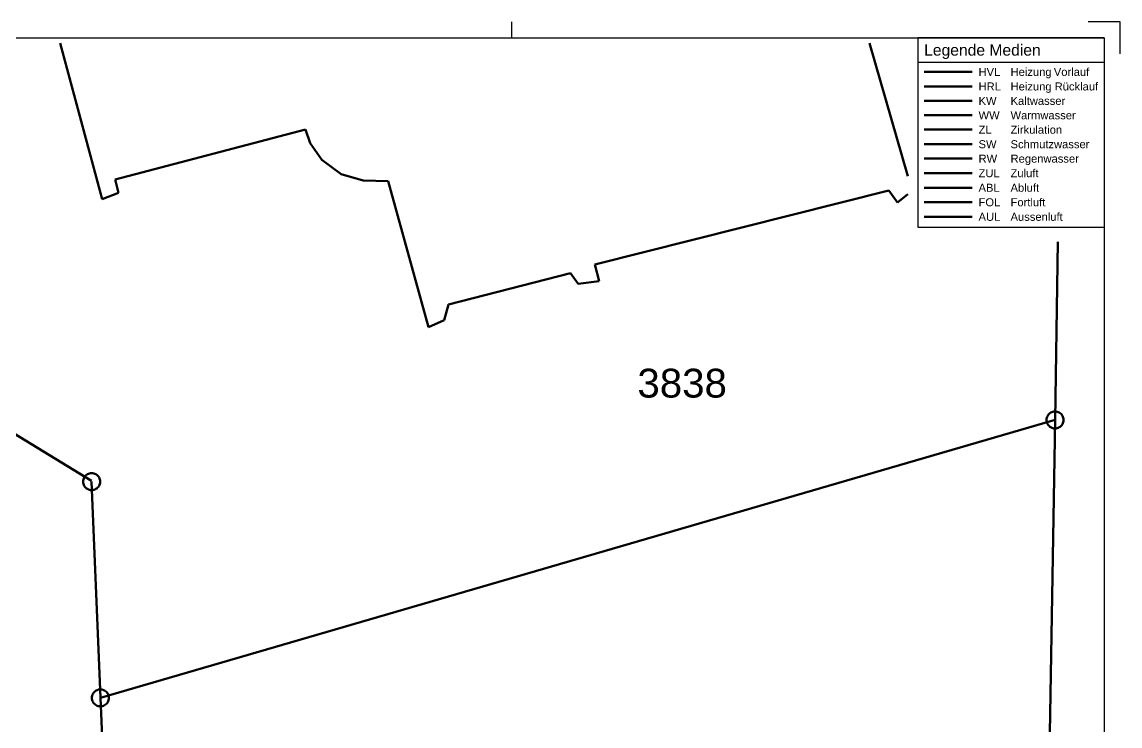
# Model space of a CAD drawing. Extents: x 1 to 1003, y -25 to 594.
# Drawn here: x 497.9 to 841, y 374.1 to 594 of the extents above; entities that cross this region are included whole.
import ezdxf
from ezdxf.lldxf.tags import DXFTag

# ---------------------------------------------------------------- set-up
doc = ezdxf.new("R2010")
doc.units = 0
doc.layers.get('0').update_dxf_attribs({"lineweight": 25})
for name, color, linetype, lineweight in [('S_Schmutzwasser-A01H5FF2DT', 7, 'Continuous', 35), ('X_Legende', 7, 'Continuous', 25), ('X_Planrahmen', 7, 'Continuous', 25)]:
    doc.layers.add(name, color=color, linetype=linetype, lineweight=lineweight)
doc.layers.add('X_Geometrie-A01H5FF1DT', color=6, linetype='Continuous', lineweight=50, true_color=0xff00ff)
doc.styles.get("Standard").update_dxf_attribs({"font": 'arial.ttf'})
tags = doc.linetypes.add('fein_strichliert', pattern=[4, 1, -2, 1]).pattern_tags.tags
tags[8:9] = [DXFTag(74, 4), DXFTag(75, 0), DXFTag(340, '0'), DXFTag(46, 0.0), DXFTag(50, 0.0), DXFTag(44, 0.0), DXFTag(45, 0.0)]
tags[6:7] = [DXFTag(74, 4), DXFTag(75, 0), DXFTag(340, '0'), DXFTag(46, 0.0), DXFTag(50, 0.0), DXFTag(44, 0.0), DXFTag(45, 0.0)]
tags[4:5] = [DXFTag(74, 4), DXFTag(75, 0), DXFTag(340, '0'), DXFTag(46, 0.0), DXFTag(50, 0.0), DXFTag(44, 0.0), DXFTag(45, 0.0)]

# ---------------------------------------------------------------- blocks, each defined once
blk = doc.blocks.new('Blockreferenz-A01H5FEVDT', base_point=(1, -25))
at = {"layer": 'X_Planrahmen', "color": 0, "linetype": 'ByBlock', "lineweight": -2, "ltscale": 0.25}
for p, q in [((651, 589), (651, 594)), ((841, 594), (831, 594)), ((841, 584), (841, 594)), ((21, 589), (836, 589)), ((836, 589), (836, 5))]:
    blk.add_line(p, q, dxfattribs=at)
blk = doc.blocks.new('Blockreferenz-A01H5FEXDT', base_point=(777.79, 529.89))
at = {"layer": 'X_Legende', "color": 0, "linetype": 'ByBlock', "lineweight": -2, "ltscale": 0.25}
for p, q in [((836, 589), (777.79, 589)), ((777.79, 589), (777.79, 529.89)), ((836, 589), (836, 529.89)), ((777.79, 581.43), (836, 581.43)), ((777.79, 529.89), (836, 529.89))]:
    blk.add_line(p, q, dxfattribs=at)
at = {"layer": 'X_Legende', "color": 1, "linetype": 'ByBlock', "lineweight": 70, "ltscale": 0.7, "true_color": 0xff0000}
blk.add_line((794.79, 578.42), (779.79, 578.42), dxfattribs=at)
at = {"layer": 'X_Legende', "color": 5, "linetype": 'fein_strichliert', "lineweight": 70, "ltscale": 0.49, "true_color": 0x0000ff}
blk.add_line((794.79, 573.88), (779.79, 573.88), dxfattribs=at)
at = {"layer": 'X_Legende', "color": 3, "linetype": 'ByBlock', "lineweight": 70, "ltscale": 0.7, "true_color": 0x00ff00}
blk.add_line((794.79, 569.38), (779.79, 569.38), dxfattribs=at)
at = {"layer": 'X_Legende', "color": 1, "linetype": 'fein_strichliert', "lineweight": 70, "ltscale": 0.49, "true_color": 0xff0000}
blk.add_line((794.79, 564.87), (779.79, 564.87), dxfattribs=at)
at = {"layer": 'X_Legende', "color": 230, "linetype": 'fein_strichliert', "lineweight": 70, "ltscale": 0.49, "true_color": 0xff0080}
blk.add_line((794.79, 560.37), (779.79, 560.37), dxfattribs=at)
at = {"layer": 'X_Legende', "color": 57, "linetype": 'ByBlock', "lineweight": 70, "ltscale": 0.7, "true_color": 0x808040}
blk.add_line((794.79, 555.83), (779.79, 555.83), dxfattribs=at)
at = {"layer": 'X_Legende', "color": 150, "linetype": 'fein_strichliert', "lineweight": 70, "ltscale": 0.49, "true_color": 0x0080ff}
blk.add_line((794.79, 551.33), (779.79, 551.33), dxfattribs=at)
at = {"layer": 'X_Legende', "color": 6, "linetype": 'ByBlock', "lineweight": 70, "ltscale": 0.7, "true_color": 0xff00ff}
blk.add_line((794.79, 546.79), (779.79, 546.79), dxfattribs=at)
at = {"layer": 'X_Legende', "color": 2, "linetype": 'ByBlock', "lineweight": 70, "ltscale": 0.7, "true_color": 0xffff00}
blk.add_line((794.79, 542.24), (779.79, 542.24), dxfattribs=at)
at = {"layer": 'X_Legende', "color": 24, "linetype": 'ByBlock', "lineweight": 70, "ltscale": 0.7, "true_color": 0x993300}
blk.add_line((794.79, 537.7), (779.79, 537.7), dxfattribs=at)
at = {"layer": 'X_Legende', "color": 70, "linetype": 'ByBlock', "lineweight": 70, "ltscale": 0.7, "true_color": 0x66ff33}
blk.add_line((794.79, 533.16), (779.79, 533.16), dxfattribs=at)
at = {"layer": 'X_Legende', "color": 0, "linetype": 'ByBlock', "lineweight": -2, "ltscale": 0.25, "attachment_point": 1}
for s, insert, char_height in [('{\\fArial;Legende Medien}', (779.79, 586.99), 3.5), ('{\\fArial;HVL}', (796.79, 579.65), 2.5), ('{\\fArial;Heizung}', (806.79, 579.65), 2.5), ('{\\fArial;Vorlauf}', (820.31, 579.65), 2.5), ('{\\fArial;HRL}', (796.79, 575.11), 2.5), ('{\\fArial;Heizung}', (806.79, 575.11), 2.5), ('{\\fArial;Rücklauf}', (820.57, 575.11), 2.5), ('{\\fArial;KW}', (796.79, 570.61), 2.5), ('{\\fArial;Kaltwasser}', (806.79, 570.61), 2.5), ('{\\fArial;WW}', (796.79, 566.1), 2.5), ('{\\fArial;Warmwasser}', (806.79, 566.1), 2.5), ('{\\fArial;ZL}', (796.79, 561.6), 2.5), ('{\\fArial;Zirkulation}', (806.79, 561.6), 2.5), ('{\\fArial;SW}', (796.79, 557.06), 2.5), ('{\\fArial;Schmutzwasser}', (806.79, 557.06), 2.5), ('{\\fArial;RW}', (796.79, 552.56), 2.5), ('{\\fArial;Regenwasser}', (806.79, 552.56), 2.5), ('{\\fArial;ZUL}', (796.79, 548.02), 2.5), ('{\\fArial;Zuluft}', (806.79, 548.02), 2.5), ('{\\fArial;ABL}', (796.79, 543.47), 2.5), ('{\\fArial;Abluft}', (806.79, 543.47), 2.5), ('{\\fArial;FOL}', (796.79, 538.93), 2.5), ('{\\fArial;Fortluft}', (806.79, 538.93), 2.5), ('{\\fArial;AUL}', (796.79, 534.39), 2.5), ('{\\fArial;Aussenluft}', (806.79, 534.39), 2.5)]:
    blk.add_mtext(s, dxfattribs=dict(at, insert=insert, char_height=char_height))
blk = doc.blocks.new('Referenz-A01H5FF7DT', base_point=(0.16, -0.8))
at = {"layer": 'X_Geometrie-A01H5FF1DT', "color": 0, "linetype": 'Continuous', "ltscale": 0.5}
for p, q in [((522.95, 538.63), (509.85, 587.4)), ((762.76, 587.4), (774.71, 545.83)), ((586.47, 560.39), (527.02, 544.79)), ((587.98, 556.16), (586.47, 560.39)), ((591.56, 550.98), (587.98, 556.16)), ((597.64, 546.44), (591.56, 550.98)), ((604.49, 544.52), (597.64, 546.44)), ((527.02, 544.79), (528.09, 540.63)), ((612.29, 544.25), (604.49, 544.52)), ((624.94, 498.68), (612.29, 544.25)), ((528.09, 540.63), (522.95, 538.63)), ((768.73, 541.34), (676.89, 518.26)), ((771.44, 537.62), (768.73, 541.34)), ((774.71, 540.18), (771.44, 537.62)), ((375.9, 538.39), (519.65, 450.63)), ((820.7, 469.69), (821.52, 525.34)), ((676.89, 518.26), (678.29, 513.07)), ((669.32, 515.55), (631.18, 505.73)), ((671.64, 512.19), (669.32, 515.55)), ((678.29, 513.07), (671.64, 512.19)), ((631.18, 505.73), (629.78, 500.88)), ((629.78, 500.88), (624.94, 498.68)), ((818.13, 470.38), (818.06, 470.03)), ((818.24, 470.71), (818.13, 470.38)), ((818.39, 471.02), (818.24, 470.71)), ((818.59, 471.31), (818.39, 471.02)), ((818.82, 471.57), (818.59, 471.31)), ((819.08, 471.8), (818.82, 471.57)), ((819.37, 471.99), (819.08, 471.8)), ((819.68, 472.14), (819.37, 471.99)), ((820.01, 472.26), (819.68, 472.14)), ((820.35, 472.32), (820.01, 472.26)), ((820.7, 472.35), (820.35, 472.32)), ((821.04, 472.32), (820.7, 472.35)), ((821.39, 472.26), (821.04, 472.32)), ((821.71, 472.14), (821.39, 472.26)), ((822.03, 471.99), (821.71, 472.14)), ((822.32, 471.8), (822.03, 471.99)), ((822.58, 471.57), (822.32, 471.8)), ((822.81, 471.31), (822.58, 471.57)), ((823, 471.02), (822.81, 471.31)), ((823.15, 470.71), (823, 471.02)), ((823.27, 470.38), (823.15, 470.71)), ((823.33, 470.03), (823.27, 470.38)), ((820.7, 469.69), (522.4, 382.87)), ((818.06, 470.03), (818.04, 469.69)), ((818.04, 469.69), (818.06, 469.34)), ((818.06, 469.34), (818.13, 469)), ((818.13, 469), (818.24, 468.67)), ((818.24, 468.67), (818.39, 468.36)), ((818.39, 468.36), (818.59, 468.07)), ((818.52, 336.02), (820.7, 469.69)), ((818.59, 468.07), (818.82, 467.81)), ((818.82, 467.81), (819.08, 467.58)), ((819.08, 467.58), (819.37, 467.38)), ((819.37, 467.38), (819.68, 467.23)), ((819.68, 467.23), (820.01, 467.12)), ((820.01, 467.12), (820.35, 467.05)), ((820.35, 467.05), (820.7, 467.03)), ((820.7, 467.03), (821.04, 467.05)), ((821.04, 467.05), (821.39, 467.12)), ((821.39, 467.12), (821.71, 467.23)), ((821.71, 467.23), (822.03, 467.38)), ((822.03, 467.38), (822.32, 467.58)), ((822.32, 467.58), (822.58, 467.81)), ((822.58, 467.81), (822.81, 468.07)), ((822.81, 468.07), (823, 468.36)), ((823, 468.36), (823.15, 468.67)), ((823.15, 468.67), (823.27, 469)), ((823.27, 469), (823.33, 469.34)), ((823.36, 469.69), (823.33, 470.03)), ((823.33, 469.34), (823.36, 469.69)), ((518.98, 453), (518.65, 452.88)), ((519.32, 453.06), (518.98, 453)), ((519.67, 453.09), (519.32, 453.06)), ((520.02, 453.06), (519.67, 453.09)), ((520.36, 453), (520.02, 453.06)), ((520.69, 452.88), (520.36, 453)), ((517.03, 450.77), (517.01, 450.43)), ((517.01, 450.43), (517.03, 450.08)), ((517.1, 451.12), (517.03, 450.77)), ((517.03, 450.08), (517.1, 449.74)), ((517.21, 451.44), (517.1, 451.12)), ((517.1, 449.74), (517.21, 449.41)), ((517.37, 451.76), (517.21, 451.44)), ((517.56, 452.05), (517.37, 451.76)), ((517.79, 452.31), (517.56, 452.05)), ((518.05, 452.54), (517.79, 452.31)), ((518.34, 452.73), (518.05, 452.54)), ((518.65, 452.88), (518.34, 452.73)), ((519.67, 450.43), (522.4, 382.87)), ((521, 452.73), (520.69, 452.88)), ((521.29, 452.54), (521, 452.73)), ((521.55, 452.31), (521.29, 452.54)), ((521.78, 452.05), (521.55, 452.31)), ((521.97, 451.76), (521.78, 452.05)), ((522.13, 451.44), (521.97, 451.76)), ((522.24, 451.12), (522.13, 451.44)), ((522.13, 449.41), (522.24, 449.74)), ((522.31, 450.77), (522.24, 451.12)), ((522.24, 449.74), (522.31, 450.08)), ((522.33, 450.43), (522.31, 450.77)), ((522.31, 450.08), (522.33, 450.43)), ((517.21, 449.41), (517.37, 449.1)), ((517.37, 449.1), (517.56, 448.81)), ((517.56, 448.81), (517.79, 448.55)), ((517.79, 448.55), (518.05, 448.32)), ((518.05, 448.32), (518.34, 448.12)), ((518.34, 448.12), (518.65, 447.97)), ((518.65, 447.97), (518.98, 447.86)), ((518.98, 447.86), (519.32, 447.79)), ((519.32, 447.79), (519.67, 447.77)), ((519.67, 447.77), (520.02, 447.79)), ((520.02, 447.79), (520.36, 447.86)), ((520.36, 447.86), (520.69, 447.97)), ((520.69, 447.97), (521, 448.12)), ((521, 448.12), (521.29, 448.32)), ((521.29, 448.32), (521.55, 448.55)), ((521.55, 448.55), (521.78, 448.81)), ((521.78, 448.81), (521.97, 449.1)), ((521.97, 449.1), (522.13, 449.41)), ((520.29, 384.49), (520.1, 384.2)), ((520.52, 384.76), (520.29, 384.49)), ((520.78, 384.98), (520.52, 384.76)), ((521.07, 385.18), (520.78, 384.98)), ((521.38, 385.33), (521.07, 385.18)), ((521.71, 385.44), (521.38, 385.33)), ((522.05, 385.51), (521.71, 385.44)), ((522.4, 385.53), (522.05, 385.51)), ((522.74, 385.51), (522.4, 385.53)), ((523.09, 385.44), (522.74, 385.51)), ((523.42, 385.33), (523.09, 385.44)), ((523.73, 385.18), (523.42, 385.33)), ((524.02, 384.98), (523.73, 385.18)), ((524.28, 384.76), (524.02, 384.98)), ((524.51, 384.49), (524.28, 384.76)), ((524.7, 384.2), (524.51, 384.49)), ((519.76, 383.22), (519.74, 382.87)), ((519.74, 382.87), (519.76, 382.53)), ((519.83, 383.56), (519.76, 383.22)), ((519.76, 382.53), (519.83, 382.19)), ((519.94, 383.89), (519.83, 383.56)), ((519.83, 382.19), (519.94, 381.86)), ((520.1, 384.2), (519.94, 383.89)), ((519.94, 381.86), (520.1, 381.55)), ((520.1, 381.55), (520.29, 381.26)), ((520.29, 381.26), (520.52, 380.99)), ((520.52, 380.99), (520.78, 380.77)), ((522.4, 382.87), (524.48, 336.57)), ((524.02, 380.77), (524.28, 380.99)), ((524.28, 380.99), (524.51, 381.26)), ((524.51, 381.26), (524.7, 381.55)), ((524.85, 383.89), (524.7, 384.2)), ((524.7, 381.55), (524.85, 381.86)), ((524.97, 383.56), (524.85, 383.89)), ((524.85, 381.86), (524.97, 382.19)), ((525.03, 383.22), (524.97, 383.56)), ((524.97, 382.19), (525.03, 382.53)), ((525.06, 382.87), (525.03, 383.22)), ((525.03, 382.53), (525.06, 382.87)), ((520.78, 380.77), (521.07, 380.57)), ((521.07, 380.57), (521.38, 380.42)), ((521.38, 380.42), (521.71, 380.31)), ((521.71, 380.31), (522.05, 380.24)), ((522.05, 380.24), (522.4, 380.22)), ((522.4, 380.22), (522.74, 380.24)), ((522.74, 380.24), (523.09, 380.31)), ((523.09, 380.31), (523.42, 380.42)), ((523.42, 380.42), (523.73, 380.57)), ((523.73, 380.57), (524.02, 380.77))]:
    blk.add_line(p, q, dxfattribs=at)
at = {"layer": 'S_Schmutzwasser-A01H5FF2DT', "color": 0, "linetype": 'Continuous', "ltscale": 0.35, "insert": (690.2, 485.68), "char_height": 9, "attachment_point": 1}
blk.add_mtext('{\\fArial;3838}', dxfattribs=at)

msp = doc.modelspace()

# ---------------------------------------------------------------- block references
at = {"ltscale": 0.25}
for name, p in [('Blockreferenz-A01H5FEVDT', (1, -25)), ('Blockreferenz-A01H5FEXDT', (777.79, 529.89))]:
    msp.add_blockref(name, p, dxfattribs=at)
at = {"color": 7, "lineweight": 25, "ltscale": 0.25}
msp.add_blockref('Referenz-A01H5FF7DT', (0.16, -0.8), dxfattribs=at)

doc.saveas('drawing.dxf')
